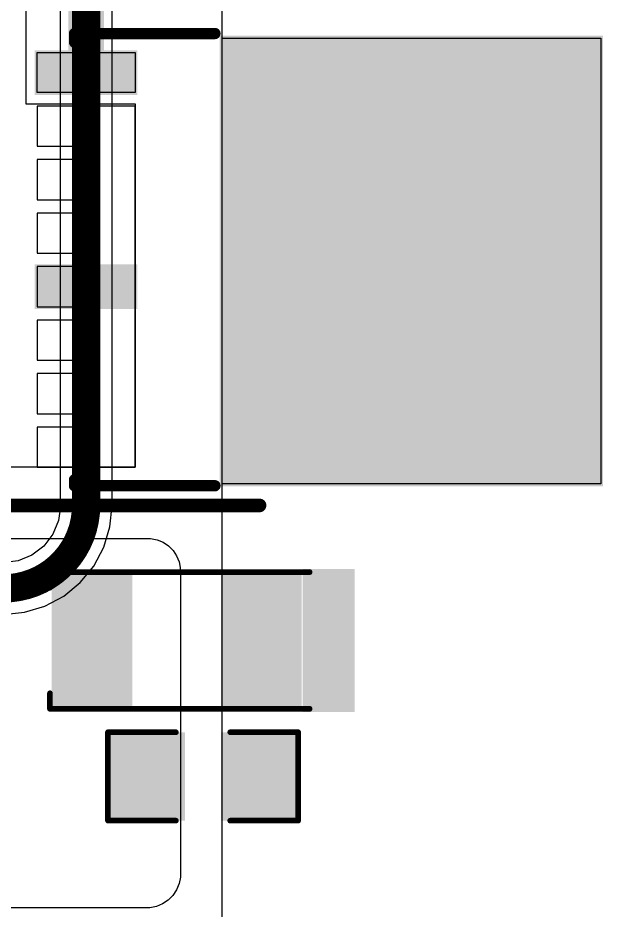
# Model space of a CAD drawing. Header units: inches. Extents: x -1 to 209, y -13 to 94.
# Drawn here: x 42.54 to 55.67, y 33.85 to 53.86 of the extents above; entities that cross this region are included whole.
import ezdxf

# ---------------------------------------------------------------- set-up
doc = ezdxf.new("R2010")
doc.units = ezdxf.units.IN
for name, color, linetype in [('Bottom Layer', 5, 'Continuous'), ('Top Layer', 1, 'Continuous'), ('Top Overlay', 2, 'Continuous'), ('Top Paste', 8, 'Continuous'), ('Top Solder', 216, 'Continuous')]:
    doc.layers.add(name, color=color, linetype=linetype)

# ---------------------------------------------------------------- blocks, each defined once
blk = doc.blocks.new('T_____20')
at = {"layer": 'Top Layer'}
for points in [[(-3.175, 7.9), (6.825, 7.9), (6.825, -0.6), (-3.175, -0.6)], [(-2.85, -2.55), (-1.95, -2.55), (-1.95, -4.75), (-2.85, -4.75)], [(1.95, -2.55), (2.85, -2.55), (2.85, -4.75), (1.95, -4.75)]]:
    blk.add_hatch(color=1, dxfattribs=at).paths.add_polyline_path(points)
at = {"layer": 'Top Solder'}
for points in [[(-3.225, 7.95), (6.875, 7.95), (6.875, -0.65), (-3.225, -0.65)], [(-2.9, -2.5), (-1.9, -2.5), (-1.9, -4.8), (-2.9, -4.8)], [(1.9, -2.5), (2.9, -2.5), (2.9, -4.8), (1.9, -4.8)]]:
    blk.add_hatch(color=216, dxfattribs=at).paths.add_polyline_path(points)
at = {"layer": 'Top Layer'}
for p, q in [((-1.65, -2.55), (-1.65, -2.55)), ((-1.65, -2.55), (-1.65, -4.75)), ((-0.75, -2.55), (-1.65, -2.55)), ((-1.65, -2.55), (-1.65, -2.55)), ((-0.75, -2.551), (-0.75, -2.55)), ((-0.75, -2.55), (-0.75, -2.55)), ((-0.45, -2.551), (-0.75, -2.551)), ((-0.75, -2.551), (-0.75, -2.551)), ((0.45, -2.55), (-0.45, -2.55)), ((-0.45, -2.55), (-0.45, -2.55)), ((-0.45, -2.55), (-0.45, -2.551)), ((-0.45, -2.551), (-0.45, -2.551)), ((0.45, -2.551), (0.45, -2.55)), ((0.45, -2.55), (0.45, -2.55)), ((0.75, -2.551), (0.45, -2.551)), ((0.45, -2.551), (0.45, -2.551)), ((1.65, -2.55), (0.75, -2.55)), ((0.75, -2.55), (0.75, -2.55)), ((0.75, -2.55), (0.75, -2.551)), ((0.75, -2.551), (0.75, -2.551)), ((1.65, -2.551), (1.65, -2.55)), ((1.65, -2.55), (1.65, -2.55)), ((1.95, -2.551), (1.65, -2.551)), ((1.65, -2.551), (1.65, -2.551)), ((2.85, -2.55), (1.95, -2.55)), ((1.95, -2.55), (1.95, -2.55)), ((1.95, -2.55), (1.95, -2.551)), ((1.95, -2.551), (1.95, -2.551)), ((2.85, -2.551), (2.85, -2.55)), ((2.85, -2.55), (2.85, -2.55)), ((3.15, -2.551), (2.85, -2.551)), ((2.85, -2.551), (2.85, -2.551)), ((4.05, -2.55), (3.15, -2.55)), ((3.15, -2.55), (3.15, -2.55)), ((3.15, -2.55), (3.15, -2.551)), ((3.15, -2.551), (3.15, -2.551)), ((4.05, -2.551), (4.05, -2.55)), ((4.05, -2.55), (4.05, -2.55)), ((4.35, -2.551), (4.05, -2.551)), ((4.05, -2.551), (4.05, -2.551)), ((5.25, -2.55), (4.35, -2.55)), ((4.35, -2.55), (4.35, -2.55)), ((4.35, -2.55), (4.35, -2.551)), ((4.35, -2.551), (4.35, -2.551)), ((5.25, -2.551), (5.25, -2.55)), ((5.25, -2.55), (5.25, -2.55)), ((5.55, -2.551), (5.25, -2.551)), ((5.25, -2.551), (5.25, -2.551)), ((6.45, -2.55), (5.55, -2.55)), ((5.55, -2.55), (5.55, -2.55)), ((5.55, -2.55), (5.55, -2.551)), ((5.55, -2.551), (5.55, -2.551)), ((6.45, -2.551), (6.45, -2.55)), ((6.45, -2.55), (6.45, -2.55)), ((6.45, -3.615), (6.45, -2.551)), ((6.45, -2.551), (6.45, -2.551)), ((6.45, -2.551), (6.45, -2.551)), ((6.45, -2.551), (6.45, -2.551)), ((-0.75, -4.75), (-0.75, -3.615)), ((-0.75, -3.615), (-0.75, -3.615)), ((-0.75, -3.615), (-0.45, -3.615)), ((-0.45, -3.615), (-0.45, -3.615)), ((-0.45, -3.615), (-0.45, -4.75)), ((0.45, -4.75), (0.45, -3.615)), ((0.45, -3.615), (0.45, -3.615)), ((0.45, -3.615), (0.75, -3.615)), ((0.75, -3.615), (0.75, -3.615)), ((0.75, -3.615), (0.75, -4.75)), ((1.65, -4.75), (1.65, -3.615)), ((1.65, -3.615), (1.65, -3.615)), ((1.65, -3.615), (1.95, -3.615)), ((1.95, -3.615), (1.95, -3.615)), ((1.95, -3.615), (1.95, -4.75)), ((2.85, -4.75), (2.85, -3.615)), ((2.85, -3.615), (2.85, -3.615)), ((2.85, -3.615), (3.15, -3.615)), ((3.15, -3.615), (3.15, -3.615)), ((3.15, -3.615), (3.15, -4.75)), ((4.05, -4.75), (4.05, -3.615)), ((4.05, -3.615), (4.05, -3.615)), ((4.05, -3.615), (4.35, -3.615)), ((4.35, -3.615), (4.35, -3.615)), ((4.35, -3.615), (4.35, -4.75)), ((5.25, -4.75), (5.25, -3.615)), ((5.25, -3.615), (5.25, -3.615)), ((5.25, -3.615), (5.55, -3.615)), ((5.55, -3.615), (5.55, -3.615)), ((5.55, -3.615), (5.55, -4.75)), ((6.45, -4.75), (6.45, -3.615)), ((6.45, -3.615), (6.45, -3.615)), ((6.45, -3.615), (6.45, -3.615)), ((6.45, -3.615), (6.45, -3.615)), ((-1.65, -4.75), (-1.65, -4.75)), ((-1.65, -4.75), (-0.75, -4.75)), ((-0.75, -4.75), (-0.75, -4.75)), ((-0.45, -4.75), (-0.45, -4.75)), ((-0.45, -4.75), (0.45, -4.75)), ((0.45, -4.75), (0.45, -4.75)), ((0.75, -4.75), (0.75, -4.75)), ((0.75, -4.75), (1.65, -4.75)), ((1.65, -4.75), (1.65, -4.75)), ((1.95, -4.75), (1.95, -4.75)), ((1.95, -4.75), (2.85, -4.75)), ((2.85, -4.75), (2.85, -4.75)), ((3.15, -4.75), (3.15, -4.75)), ((3.15, -4.75), (4.05, -4.75)), ((4.05, -4.75), (4.05, -4.75)), ((4.35, -4.75), (4.35, -4.75)), ((4.35, -4.75), (5.25, -4.75)), ((5.25, -4.75), (5.25, -4.75)), ((5.55, -4.75), (5.55, -4.75)), ((5.55, -4.75), (6.45, -4.75)), ((6.45, -4.75), (6.45, -4.75))]:
    blk.add_line(p, q, dxfattribs=at)
at = {"layer": 'Top Overlay'}
for points in [[(-3.275, -3.91, 0.254, 0.254, 0), (-3.275, -0.76, 0.254, 0.254, 0)], [(6.865, -3.91, 0.254, 0.254, 0), (6.865, -0.76, 0.254, 0.254, 0)], [(-3.081, -3.91, 0.254, 0.254, 0), (-3.275, -3.91, 0.254, 0.254, 0)], [(6.865, -3.91, 0.254, 0.254, 0), (6.731, -3.91, 0.254, 0.254, 0)]]:
    blk.add_lwpolyline(points, format="xyseb", dxfattribs=at)
for points in [[(-3.339, -0.76, 0.127, 0.127, 1), (-3.212, -0.76, 0.127, 0.127, 1)], [(6.801, -0.76, 0.127, 0.127, 1), (6.928, -0.76, 0.127, 0.127, 1)], [(-3.339, -3.91, 0.127, 0.127, 1), (-3.212, -3.91, 0.127, 0.127, 1)], [(-3.339, -3.91, 0.127, 0.127, 1), (-3.212, -3.91, 0.127, 0.127, 1)], [(-3.145, -3.91, 0.127, 0.127, 1), (-3.018, -3.91, 0.127, 0.127, 1)], [(6.668, -3.91, 0.127, 0.127, 1), (6.795, -3.91, 0.127, 0.127, 1)], [(6.801, -3.91, 0.127, 0.127, 1), (6.928, -3.91, 0.127, 0.127, 1)], [(6.801, -3.91, 0.127, 0.127, 1), (6.928, -3.91, 0.127, 0.127, 1)]]:
    blk.add_lwpolyline(points, format="xyseb", close=True, dxfattribs=at)
at = {"layer": 'Top Paste'}
for p, q in [((-3.175, -0.6), (-3.175, 7.9)), ((-3.175, 7.9), (6.825, 7.9)), ((6.825, 7.9), (6.825, -0.6)), ((6.825, -0.6), (-3.175, -0.6)), ((-2.85, -4.75), (-2.85, -2.55)), ((-2.85, -2.55), (-1.95, -2.55)), ((-1.95, -2.55), (-1.95, -4.75)), ((-1.65, -2.55), (-1.65, -2.55)), ((-1.65, -2.55), (-1.65, -4.75)), ((-0.75, -2.55), (-1.65, -2.55)), ((-0.75, -2.551), (-0.75, -2.55)), ((-0.45, -2.551), (-0.75, -2.551)), ((0.45, -2.55), (-0.45, -2.55)), ((-0.45, -2.55), (-0.45, -2.551)), ((0.45, -2.551), (0.45, -2.55)), ((0.75, -2.551), (0.45, -2.551)), ((1.65, -2.55), (0.75, -2.55)), ((0.75, -2.55), (0.75, -2.551)), ((1.65, -2.551), (1.65, -2.55)), ((1.95, -2.551), (1.65, -2.551)), ((2.85, -2.55), (1.95, -2.55)), ((1.95, -2.55), (1.95, -2.551)), ((2.85, -2.551), (2.85, -2.55)), ((3.15, -2.551), (2.85, -2.551)), ((4.05, -2.55), (3.15, -2.55)), ((3.15, -2.55), (3.15, -2.551)), ((4.05, -2.551), (4.05, -2.55)), ((4.35, -2.551), (4.05, -2.551)), ((5.25, -2.55), (4.35, -2.55)), ((4.35, -2.55), (4.35, -2.551)), ((5.25, -2.551), (5.25, -2.55)), ((5.55, -2.551), (5.25, -2.551)), ((6.45, -2.55), (5.55, -2.55)), ((5.55, -2.55), (5.55, -2.551)), ((6.45, -2.551), (6.45, -2.55)), ((6.45, -3.615), (6.45, -2.551)), ((6.45, -2.551), (6.45, -2.551)), ((-0.75, -4.75), (-0.75, -3.615)), ((-0.75, -3.615), (-0.45, -3.615)), ((-0.45, -3.615), (-0.45, -4.75)), ((0.45, -4.75), (0.45, -3.615)), ((0.45, -3.615), (0.75, -3.615)), ((0.75, -3.615), (0.75, -4.75)), ((1.65, -4.75), (1.65, -3.615)), ((1.65, -3.615), (1.95, -3.615)), ((1.95, -3.615), (1.95, -4.75)), ((2.85, -4.75), (2.85, -3.615)), ((2.85, -3.615), (3.15, -3.615)), ((3.15, -3.615), (3.15, -4.75)), ((4.05, -4.75), (4.05, -3.615)), ((4.05, -3.615), (4.35, -3.615)), ((4.35, -3.615), (4.35, -4.75)), ((5.25, -4.75), (5.25, -3.615)), ((5.25, -3.615), (5.55, -3.615)), ((5.55, -3.615), (5.55, -4.75)), ((6.45, -4.75), (6.45, -3.615)), ((6.45, -3.615), (6.45, -3.615)), ((-1.95, -4.75), (-2.85, -4.75)), ((-1.65, -4.75), (-0.75, -4.75)), ((-0.45, -4.75), (0.45, -4.75)), ((0.75, -4.75), (1.65, -4.75)), ((1.95, -4.75), (2.85, -4.75)), ((3.15, -4.75), (4.05, -4.75)), ((4.35, -4.75), (5.25, -4.75)), ((5.55, -4.75), (6.45, -4.75))]:
    blk.add_line(p, q, dxfattribs=at)
blk = doc.blocks.new('SMA_DO_214AC__27')
at = {"layer": 'Top Layer'}
for points in [[(-2.7, 1.4), (-1.1, 1.4), (-1.1, -1.4), (-2.7, -1.4)], [(1.1, 1.4), (2.7, 1.4), (2.7, -1.4), (1.1, -1.4)]]:
    blk.add_hatch(color=1, dxfattribs=at).paths.add_polyline_path(points)
at = {"layer": 'Top Overlay'}
blk.add_hatch(color=2, dxfattribs=at).paths.add_polyline_path([(-3.992, -1.6), (-2.825, -1.6), (-2.825, 1.6), (-3.992, 1.6)])
at = {"layer": 'Top Paste'}
for points in [[(-2.7, 1.4), (-1.1, 1.4), (-1.1, -1.4), (-2.7, -1.4)], [(1.1, 1.4), (2.7, 1.4), (2.7, -1.4), (1.1, -1.4)]]:
    blk.add_hatch(color=8, dxfattribs=at).paths.add_polyline_path(points)
at = {"layer": 'Top Solder'}
for points in [[(-2.802, 1.502), (-0.998, 1.502), (-0.998, -1.502), (-2.802, -1.502)], [(0.998, 1.502), (2.802, 1.502), (2.802, -1.502), (0.998, -1.502)]]:
    blk.add_hatch(color=216, dxfattribs=at).paths.add_polyline_path(points)
at = {"layer": 'Top Overlay'}
for points in [[(2.842, 1.533, 0.127, 0.127, 0), (-2.983, 1.533, 0.127, 0.127, 0)], [(2.842, 1.533, 0.127, 0.127, 0), (2.842, 1.183, 0.127, 0.127, 0)], [(2.842, -1.183, 0.127, 0.127, 0), (2.842, -1.533, 0.127, 0.127, 0)], [(2.842, -1.533, 0.127, 0.127, 0), (-2.983, -1.533, 0.127, 0.127, 0)]]:
    blk.add_lwpolyline(points, format="xyseb", dxfattribs=at)
for points in [[(-3.015, 1.533, 0.0635, 0.0635, 1), (-2.951, 1.533, 0.0635, 0.0635, 1)], [(2.811, 1.533, 0.0635, 0.0635, 1), (2.874, 1.533, 0.0635, 0.0635, 1)], [(2.811, 1.533, 0.0635, 0.0635, 1), (2.874, 1.533, 0.0635, 0.0635, 1)], [(2.811, 1.183, 0.0635, 0.0635, 1), (2.874, 1.183, 0.0635, 0.0635, 1)], [(2.811, -1.183, 0.0635, 0.0635, 1), (2.874, -1.183, 0.0635, 0.0635, 1)], [(-3.015, -1.533, 0.0635, 0.0635, 1), (-2.951, -1.533, 0.0635, 0.0635, 1)], [(2.811, -1.533, 0.0635, 0.0635, 1), (2.874, -1.533, 0.0635, 0.0635, 1)], [(2.811, -1.533, 0.0635, 0.0635, 1), (2.874, -1.533, 0.0635, 0.0635, 1)]]:
    blk.add_lwpolyline(points, format="xyseb", close=True, dxfattribs=at)
blk = doc.blocks.new('C___1206_32')
at = {"layer": 'Top Layer'}
for points in [[(-2.032, 0.889), (-0.508, 0.889), (-0.508, -0.889), (-2.032, -0.889)], [(0.508, 0.889), (2.032, 0.889), (2.032, -0.889), (0.508, -0.889)]]:
    blk.add_hatch(color=1, dxfattribs=at).paths.add_polyline_path(points)
at = {"layer": 'Top Paste'}
for points in [[(-2.032, 0.889), (-0.508, 0.889), (-0.508, -0.889), (-2.032, -0.889)], [(0.508, 0.889), (2.032, 0.889), (2.032, -0.889), (0.508, -0.889)]]:
    blk.add_hatch(color=8, dxfattribs=at).paths.add_polyline_path(points)
at = {"layer": 'Top Solder'}
for points in [[(-2.134, 0.991), (-0.406, 0.991), (-0.406, -0.991), (-2.134, -0.991)], [(0.406, 0.991), (2.134, 0.991), (2.134, -0.991), (0.406, -0.991)]]:
    blk.add_hatch(color=216, dxfattribs=at).paths.add_polyline_path(points)
at = {"layer": 'Top Overlay'}
for points in [[(-2.134, -0.991, 0.127, 0.127, 0), (-2.134, 0.991, 0.127, 0.127, 0)], [(-2.134, 0.991, 0.127, 0.127, 0), (-0.61, 0.991, 0.127, 0.127, 0)], [(0.61, 0.991, 0.127, 0.127, 0), (2.134, 0.991, 0.127, 0.127, 0)], [(2.134, -0.991, 0.127, 0.127, 0), (2.134, 0.991, 0.127, 0.127, 0)], [(-2.134, -0.991, 0.127, 0.127, 0), (-0.61, -0.991, 0.127, 0.127, 0)], [(0.61, -0.991, 0.127, 0.127, 0), (2.134, -0.991, 0.127, 0.127, 0)]]:
    blk.add_lwpolyline(points, format="xyseb", dxfattribs=at)
for points in [[(-2.165, 0.991, 0.0635, 0.0635, 1), (-2.102, 0.991, 0.0635, 0.0635, 1)], [(-2.165, 0.991, 0.0635, 0.0635, 1), (-2.102, 0.991, 0.0635, 0.0635, 1)], [(-0.641, 0.991, 0.0635, 0.0635, 1), (-0.578, 0.991, 0.0635, 0.0635, 1)], [(0.578, 0.991, 0.0635, 0.0635, 1), (0.641, 0.991, 0.0635, 0.0635, 1)], [(2.102, 0.991, 0.0635, 0.0635, 1), (2.165, 0.991, 0.0635, 0.0635, 1)], [(2.102, 0.991, 0.0635, 0.0635, 1), (2.165, 0.991, 0.0635, 0.0635, 1)], [(-2.165, -0.991, 0.0635, 0.0635, 1), (-2.102, -0.991, 0.0635, 0.0635, 1)], [(-2.165, -0.991, 0.0635, 0.0635, 1), (-2.102, -0.991, 0.0635, 0.0635, 1)], [(-0.641, -0.991, 0.0635, 0.0635, 1), (-0.578, -0.991, 0.0635, 0.0635, 1)], [(0.578, -0.991, 0.0635, 0.0635, 1), (0.641, -0.991, 0.0635, 0.0635, 1)], [(2.102, -0.991, 0.0635, 0.0635, 1), (2.165, -0.991, 0.0635, 0.0635, 1)], [(2.102, -0.991, 0.0635, 0.0635, 1), (2.165, -0.991, 0.0635, 0.0635, 1)]]:
    blk.add_lwpolyline(points, format="xyseb", close=True, dxfattribs=at)

msp = doc.modelspace()

# ---------------------------------------------------------------- hatches: boundary and pattern name
at = {"layer": 'Top Layer'}
msp.add_hatch(color=1, dxfattribs=at).paths.add_polyline_path([(43.669, 52.634), (44.469, 52.634), (44.469, 56.296), (43.669, 56.296)])

# ---------------------------------------------------------------- linework, layer by layer
at = {"layer": 'Bottom Layer'}
for p, q in [((43.486, 55.812), (43.486, 42.924)), ((44.652, 42.924), (44.652, 55.812)), ((43.492, 42.895), (43.452, 42.592)), ((43.486, 42.924), (43.492, 42.895)), ((44.605, 42.448), (44.652, 42.924)), ((44.652, 42.924), (44.652, 42.924)), ((43.452, 42.592), (43.324, 42.283)), ((44.466, 41.991), (44.605, 42.448)), ((43.324, 42.283), (43.12, 42.017)), ((43.12, 42.017), (42.854, 41.813)), ((44.241, 41.569), (44.466, 41.991)), ((42.545, 41.685), (42.242, 41.645)), ((42.854, 41.813), (42.545, 41.685)), ((43.938, 41.199), (44.241, 41.569)), ((43.568, 40.896), (43.938, 41.199)), ((43.147, 40.671), (43.568, 40.896)), ((42.689, 40.532), (43.147, 40.671)), ((42.213, 40.485), (42.689, 40.532))]:
    msp.add_line(p, q, dxfattribs=at)
for points in [[(44.069, 42.924, 0.635, 0.635, 0), (44.069, 56.296, 0.635, 0.635, 0)], [(44.069, 42.924, 0.635, 0.635, -0.414214), (42.213, 41.068, 0.635, 0.635, 0)]]:
    msp.add_lwpolyline(points, format="xyseb", dxfattribs=at)
msp.add_lwpolyline([(43.91, 42.924, 0.318, 0.318, 1), (44.228, 42.924, 0.318, 0.318, 1)], format="xyseb", close=True, dxfattribs=at)
msp.add_lwpolyline([(43.91, 42.924, 0.318, 0.318, 1), (44.228, 42.924, 0.318, 0.318, 1)], format="xyseb", close=True, dxfattribs=at)
at = {"layer": 'Top Layer'}
for p, q in [((42.715, 59.534), (42.715, 53.338)), ((47.119, 25.983), (47.119, 59.534)), ((42.715, 53.338), (42.715, 53.338)), ((42.715, 53.338), (42.715, 51.93)), ((42.715, 51.93), (45.169, 51.93)), ((45.169, 51.93), (45.169, 43.784)), ((45.169, 43.784), (38.565, 43.784)), ((41.794, 42.186), (45.443, 42.186)), ((45.443, 42.186), (45.516, 42.186)), ((45.516, 42.186), (45.66, 42.157)), ((45.66, 42.157), (45.795, 42.101)), ((45.795, 42.101), (45.916, 42.02)), ((45.916, 42.02), (46.02, 41.917)), ((46.02, 41.917), (46.101, 41.795)), ((46.101, 41.795), (46.157, 41.66)), ((46.157, 41.66), (46.182, 41.537)), ((46.182, 41.537), (46.186, 41.443)), ((46.186, 41.443), (46.186, 34.67)), ((46.186, 34.67), (46.186, 34.595)), ((46.156, 34.448), (46.099, 34.309)), ((46.186, 34.595), (46.156, 34.448)), ((46.099, 34.309), (46.016, 34.184)), ((45.91, 34.078), (45.785, 33.995)), ((46.016, 34.184), (45.91, 34.078)), ((45.424, 33.908), (30.55, 33.908)), ((45.499, 33.908), (45.424, 33.908)), ((45.646, 33.937), (45.499, 33.908)), ((45.785, 33.995), (45.646, 33.937))]:
    msp.add_line(p, q, dxfattribs=at)
msp.add_lwpolyline([(41.21, 42.928, 0.305, 0.305, 0), (47.961, 42.928, 0.305, 0.305, 0)], format="xyseb", dxfattribs=at)
msp.add_lwpolyline([(47.885, 42.928, 0.152, 0.152, 1), (48.038, 42.928, 0.152, 0.152, 1)], format="xyseb", close=True, dxfattribs=at)

# ---------------------------------------------------------------- block references
for name, p, rotation in [('T_____20', (47.719, 50.234), 270), ('SMA_DO_214AC__27', (46.101, 39.9), 180)]:
    msp.add_blockref(name, p, dxfattribs=dict(rotation=rotation))
msp.add_blockref('C___1206_32', (46.693, 36.852))

doc.saveas('drawing.dxf')
